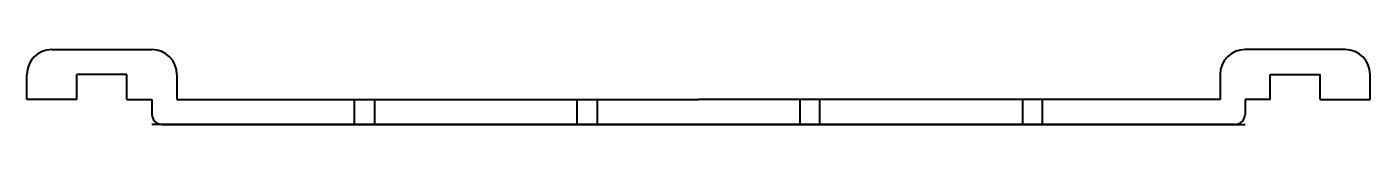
# Model space of a CAD drawing. Header units: millimetres. Extents: x -134 to 134, y 0 to 15.
import ezdxf

# ---------------------------------------------------------------- set-up
doc = ezdxf.new("R2010")
doc.units = ezdxf.units.MM
doc.layers.add('ModelSketch_Visible', color=7, linetype='Continuous', lineweight=40)

msp = doc.modelspace()

# ---------------------------------------------------------------- linework, layer by layer
at = {"layer": 'ModelSketch_Visible'}
for p, q in [((-129.25, 15), (-109.25, 15)), ((129.25, 15), (109.25, 15)), ((-134.25, 5), (-134.25, 10)), ((-124.25, 5), (-124.25, 10)), ((-114.25, 10), (-124.25, 10)), ((-114.25, 5), (-114.25, 10)), ((-104.25, 10), (-104.25, 5)), ((104.25, 10), (104.25, 5)), ((114.25, 5), (114.25, 10)), ((114.25, 10), (124.25, 10)), ((124.25, 5), (124.25, 10)), ((134.25, 5), (134.25, 10)), ((-124.25, 5), (-134.25, 5)), ((-114.25, 5), (-109.25, 5)), ((-109.25, 5), (-109.25, 2)), ((-104.25, 5), (0, 5)), ((-68.75, 5), (-64.75, 5)), ((-68.75, 0), (-68.75, 5)), ((-64.75, 5), (-64.75, 0)), ((-24.25, 5), (-20.25, 5)), ((-24.25, 0), (-24.25, 5)), ((-20.25, 5), (-20.25, 0)), ((104.25, 5), (0, 5)), ((20.25, 5), (20.25, 0)), ((24.25, 5), (20.25, 5)), ((24.25, 0), (24.25, 5)), ((68.75, 5), (64.75, 5)), ((64.75, 5), (64.75, 0)), ((68.75, 0), (68.75, 5)), ((114.25, 5), (109.25, 5)), ((109.25, 5), (109.25, 2)), ((124.25, 5), (134.25, 5)), ((0, 0), (-109.25, 0)), ((-107.25, 0), (-66.75, 0)), ((-66.75, 0), (-68.75, 0)), ((-66.75, 0), (-64.75, 0)), ((-66.75, 0), (-22.25, 0)), ((-24.25, 0), (-22.25, 0)), ((-22.25, 0), (-24.25, 0)), ((-20.25, 0), (-22.25, 0)), ((-22.25, 0), (0, 0)), ((0, 0), (109.25, 0)), ((22.25, 0), (0, 0)), ((20.25, 0), (22.25, 0)), ((24.25, 0), (22.25, 0)), ((22.25, 0), (24.25, 0)), ((66.75, 0), (22.25, 0)), ((66.75, 0), (64.75, 0)), ((66.75, 0), (68.75, 0)), ((107.25, 0), (66.75, 0))]:
    msp.add_line(p, q, dxfattribs=at)
for centre, radius, start, end in [((-129.25, 10), 5, 90, 180), ((-109.25, 10), 5, 0, 90), ((109.25, 10), 5, 90, 180), ((129.25, 10), 5, 0, 90), ((-107.25, 2), 2, 180, 270), ((107.25, 2), 2, 270, 0)]:
    msp.add_arc(centre, radius, start, end, dxfattribs=at)

doc.saveas('drawing.dxf')
